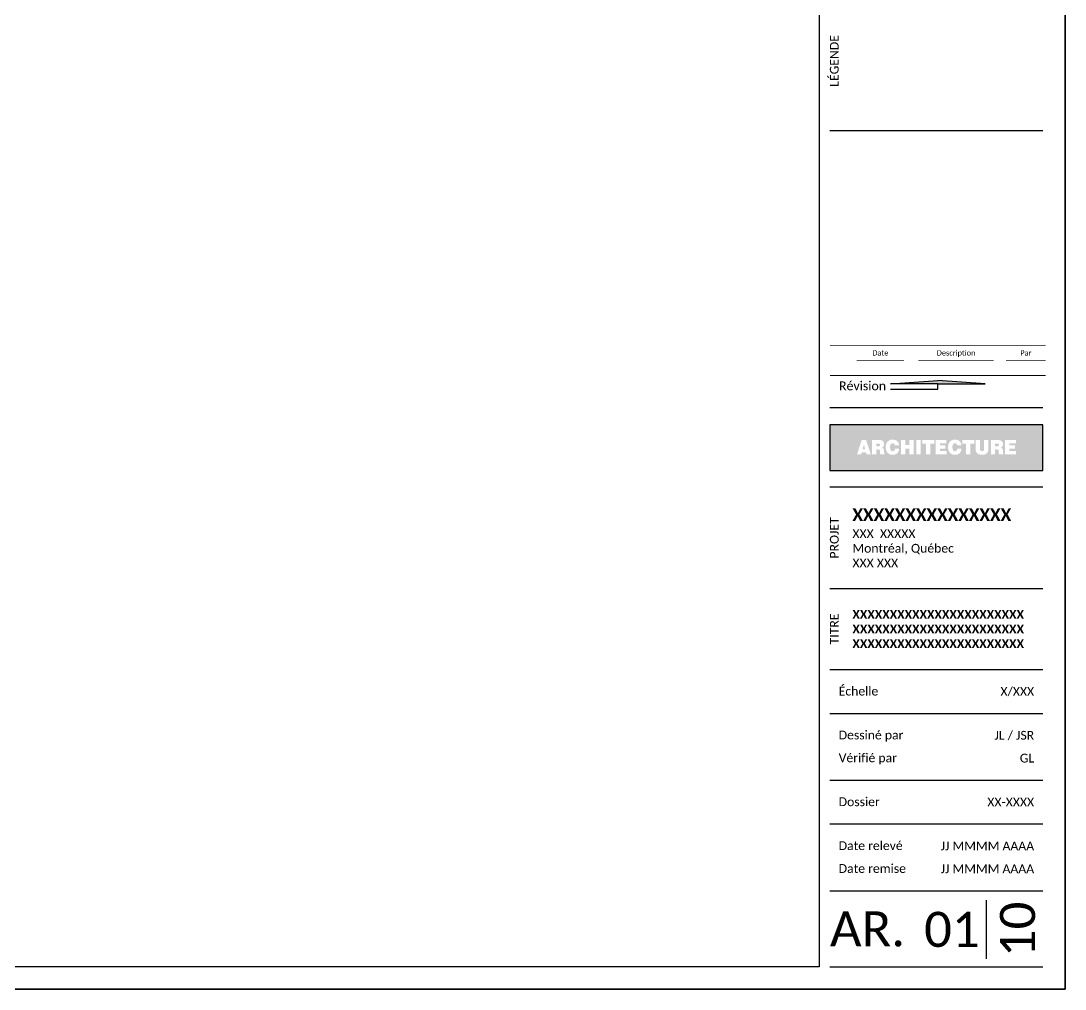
# Paper-space layout 'A0-IMPERIAL' of a CAD drawing. Header units: inches. Extents: x 0 to 75.8, y 0 to 33.1.
# Drawn here: x 23.41 to 46.81, y 0 to 21.7 of the extents above; entities that cross this region are included whole.
import ezdxf
from ezdxf.enums import TextEntityAlignment as Align

# ---------------------------------------------------------------- set-up
doc = ezdxf.new("R2010")
doc.units = ezdxf.units.IN
doc.header["$LTSCALE"] = 25
doc.header["$MEASUREMENT"] = 0
doc.layers.add('CARTOUCHE', color=7, linetype='Continuous')
doc.styles.add('Cartouche', font='calibri.ttf')
doc.styles.get("Standard").update_dxf_attribs({"font": 'stylu.ttf'})

psp = doc.layouts.new('A0-IMPERIAL')

# ---------------------------------------------------------------- hatches: boundary and pattern name
h = psp.add_hatch(color=256)
h.paths.add_polyline_path([(46.3142955561243, 12.64958160293838), (41.53922054749789, 12.64958160293838), (41.53922054749789, 11.62635124394654), (46.31429555612429, 11.62635124394654)])
h.paths.add_polyline_path([(42.25237360647994, 12.30851687605683), (42.35013497243855, 12.30851687605683), (42.45623083273003, 11.98617467631771), (42.36027151960015, 11.98617467631771), (42.3490086894206, 12.02874817439647), (42.25304937629071, 12.02874817439647), (42.24133603290397, 11.98617467631771), (42.14627774618846, 11.98617467631771)], flags=16)
h.paths.add_polyline_path([(42.48371213836818, 12.30851687605683), (42.62787636466662, 12.30851687605683), (42.65017676842209, 12.30784110624605), (42.66999934953819, 12.30581379681373), (42.68756936461826, 12.30266020436345), (42.70288681366247, 12.29815507229162), (42.71595169667075, 12.29229840059825), (42.72473670421082, 12.28666698550849), (42.73599953439042, 12.27562941193248), (42.74455928532689, 12.26188875911342), (42.75041595702026, 12.24521977044764), (42.75311903626332, 12.22584770253883), (42.75356954947053, 12.2157111553773), (42.75199275324538, 12.19566331765761), (42.74726236456998, 12.17831855918109), (42.74163094948017, 12.16660521579433), (42.73126914571501, 12.15354033278604), (42.71730323629232, 12.14250275921006), (42.70491412309482, 12.13574506110232), (42.7229346513821, 12.12943787620177), (42.73970931598536, 12.11741603323611), (42.74838864758792, 12.09947874792412), (42.75244326645257, 12.08145821963677), (42.75379480607412, 12.06433871776385), (42.75563912453423, 12.01823075626118), (42.76055250418186, 12.00014058574037), (42.7643818664429, 11.99811327630805), (42.7643818664429, 11.98617467631771), (42.66684575708788, 11.98617467631771), (42.66324165143044, 12.00464571781224), (42.66279113822324, 12.00644777064093), (42.66143959860168, 12.01973791025279), (42.6614395986017, 12.05194960456636), (42.65918703256579, 12.07289846870035), (42.65265459106163, 12.08686437812301), (42.65220407785444, 12.0873148913302), (42.63958970805334, 12.09474835924871), (42.62044289674809, 12.09722618188821), (42.57922093829089, 12.09722618188821), (42.57922093829089, 11.98617467631771), (42.48371213836818, 11.98617467631771)], flags=16)
h.paths.add_polyline_path([(42.79726933056723, 12.20534935161202), (42.80245023244982, 12.22246885348498), (42.80920793055761, 12.23823681573643), (42.81754242489043, 12.25287849496979), (42.82916349144184, 12.26882367930776), (42.84344693430346, 12.28283762324744), (42.85651181731173, 12.29297417040903), (42.870702983338, 12.30108340813831), (42.8862456889858, 12.30761584964246), (42.90268942104795, 12.31234623831788), (42.92025943612807, 12.31549983076816), (42.94083352835827, 12.31672447911519), (42.96328344741399, 12.31595034397534), (42.98175448890849, 12.31347252133584), (42.99887399078146, 12.30941790247118), (43.01441669642926, 12.3035612307778), (43.02883311905906, 12.2961277628593), (43.04491481545776, 12.28484236187777), (43.05834173412956, 12.27089902325707), (43.06802776808395, 12.25715837043805), (43.07591174920964, 12.24184092139383), (43.08199367750661, 12.22494667612446), (43.08627355297484, 12.20647563463), (43.08852611901074, 12.18642779691035), (42.99594565493474, 12.18642779691035), (42.99211629267369, 12.20579986481921), (42.98400705494441, 12.22044154405266), (42.9810787190977, 12.2238203931065), (42.96778857948583, 12.23238014404297), (42.9502185644057, 12.23598424970044), (42.94481240591951, 12.23620950630403), (42.9272423908394, 12.23373168366452), (42.91282596820955, 12.22584770253883), (42.90223890784077, 12.2141343591521), (42.89570646633664, 12.20084421954022), (42.8912013342648, 12.18417523087446), (42.88872351162529, 12.16457790636201), (42.88804774181452, 12.1470078912819), (42.88917402483246, 12.12515800073366), (42.89232761728276, 12.10623644603186), (42.89750851916533, 12.0904684837805), (42.90313993425512, 12.08033193661887), (42.9146280210383, 12.06794282342135), (42.92926970027173, 12.06050935550283), (42.94674469560461, 12.05782089468239), (42.9475154851626, 12.05780627625974), (42.96553601344991, 12.06050935550283), (42.97995243607976, 12.06839333662853), (42.98333128513362, 12.0717721856824), (42.99234154927725, 12.08551283850144), (42.99774770776346, 12.10330811018515), (42.99864873417783, 12.11096683470728), (43.09032817183947, 12.11096683470728), (43.08807560580358, 12.09091899698768), (43.08402098693893, 12.07244795549313), (43.07816431524555, 12.05532845362021), (43.07028033411985, 12.03978574797245), (43.06081955676904, 12.02604509515336), (43.04868476554326, 12.01269682480505), (43.03581607377043, 12.00216789517271), (43.02207542095133, 11.99383340083982), (43.00698322851071, 11.98707570273208), (42.99076475305213, 11.98212005745307), (42.97296948136843, 11.97896646500279), (42.94939375263164, 11.97700182094139), (42.9267918776322, 11.97806543858843), (42.9087713493449, 11.98054326122793), (42.89187710407557, 11.98482313669617), (42.87610914182419, 11.99067980838954), (42.86146746259073, 11.99833853291165), (42.84795206637526, 12.00757405365892), (42.83370677315544, 12.02050033824725), (42.82159704375508, 12.03550587250426), (42.81258677961141, 12.04947178192692), (42.80515331169291, 12.06478923097115), (42.79929663999958, 12.08145821963664), (42.79479150792773, 12.09902823471688), (42.79208842868464, 12.11817504602205), (42.79051163245949, 12.13822288374175), (42.79051163245949, 12.14700789128172), (42.79118740227026, 12.16773149881225), (42.79343996830617, 12.18710356672112)], flags=16)
h.paths.add_polyline_path([(43.13087436048591, 12.30851687605683), (43.22773470003015, 12.30851687605682), (43.22773470003015, 12.19904216671147), (43.31783734146666, 12.19904216671147), (43.31783734146667, 12.30851687605683), (43.41447242440733, 12.30851687605683), (43.41447242440733, 11.98617467631771), (43.31783734146666, 11.98617467631771), (43.31783734146666, 12.11096683470728), (43.22773470003015, 12.11096683470728), (43.22773470003015, 11.98617467631771), (43.1308743604859, 11.98617467631771)], flags=16)
h.paths.add_polyline_path([(43.47303914134105, 12.30851687605683), (43.57147627711044, 12.30851687605683), (43.57147627711044, 11.98617467631771), (43.47303914134105, 11.98617467631771)], flags=16)
h.paths.add_polyline_path([(43.6070668204779, 12.30851687605683), (43.8773747447874, 12.30851687605682), (43.8773747447874, 12.22359513650292), (43.79065095240475, 12.22359513650292), (43.79065095240475, 11.98617467631771), (43.6937906128605, 11.98617467631771), (43.6937906128605, 12.22359513650292), (43.60706682047785, 12.22359513650292)], flags=16)
h.paths.add_polyline_path([(43.908460156083, 12.30851687605683), (44.14925946532207, 12.30851687605683), (44.14925946532205, 12.23125386102502), (44.00532049562724, 12.23125386102502), (44.00532049562723, 12.18822984973909), (44.12695906156652, 12.18822984973909), (44.12695906156652, 12.11434568376115), (44.00532049562723, 12.11434568376115), (44.00532049562723, 12.06456397436748), (44.15511613701543, 12.06456397436748), (44.15511613701543, 11.98617467631771), (43.90846015608299, 11.98617467631771)], flags=16)
h.paths.add_polyline_path([(44.18822885774335, 12.16773149881228), (44.19048142377925, 12.18710356672113), (44.1943107860403, 12.205349351612), (44.19949168792291, 12.2224688534849), (44.20624938603062, 12.23823681573634), (44.21458388036354, 12.25287849496979), (44.22620494691488, 12.2688236793077), (44.24048838977656, 12.28283762324743), (44.25355327278484, 12.29297417040904), (44.26774443881109, 12.30108340813833), (44.2830618878553, 12.30761584964246), (44.29973087652103, 12.31234623831788), (44.31730089160115, 12.31549983076816), (44.33771921715562, 12.31672985037987), (44.36032490288711, 12.31595034397534), (44.37879594438157, 12.31347252133584), (44.39569018965089, 12.3094179024712), (44.41145815190228, 12.30356123077781), (44.42587457453219, 12.2961277628593), (44.44205398815193, 12.28477378838926), (44.45515793299901, 12.27089902325705), (44.46506922355704, 12.25715837043796), (44.47295320468272, 12.24184092139382), (44.47903513297966, 12.22494667612446), (44.48308975184433, 12.20647563462993), (44.48556757448382, 12.18642779691035), (44.39298711040782, 12.18642779691035), (44.38915774814675, 12.2057998648192), (44.38104851041749, 12.22044154405264), (44.37812017457075, 12.22382039310653), (44.36460477835531, 12.23238014404298), (44.34726001987877, 12.23598424970044), (44.34185386139261, 12.23620950630403), (44.3240585897089, 12.23373168366452), (44.30964216707904, 12.22584770253882), (44.29928036331384, 12.21413435915208), (44.29274792180971, 12.20084421954025), (44.28824278973787, 12.18417523087445), (44.28553971049477, 12.16457790636202), (44.2850891972876, 12.14700789128184), (44.28599022370196, 12.12515800073348), (44.28936907275584, 12.10623644603182), (44.29454997463844, 12.09046848378049), (44.30018138972822, 12.08033193661887), (44.31166947651138, 12.06794282342135), (44.32631115574482, 12.06050935550283), (44.34378596384665, 12.05782092348717), (44.3445569406357, 12.05780627625974), (44.36235221231939, 12.06050935550283), (44.37676863494925, 12.06839333662853), (44.38037274060671, 12.07177218568239), (44.38938300475034, 12.08551283850144), (44.39456390663295, 12.10330811018521), (44.39569018965091, 12.11096683470728), (44.48714437070898, 12.11096683470728), (44.48489180467306, 12.09091899698758), (44.48083718580842, 12.07244795549319), (44.47498051411509, 12.05532845362031), (44.46732178959294, 12.03978574797243), (44.45786101224213, 12.02604509515337), (44.44572622101636, 12.01269682480505), (44.43285752924348, 12.0021678951727), (44.41911687642438, 11.99383340083982), (44.40402468398377, 11.98707570273207), (44.38780620852521, 11.98212005745307), (44.3700109368415, 11.97896646500279), (44.34635391248839, 11.9769950463067), (44.32360807650169, 11.97806543858843), (44.30558754821439, 11.98054326122793), (44.28869330294508, 11.98482313669616), (44.27315059729727, 11.99067980838954), (44.25850891806382, 11.99833853291165), (44.24499352184834, 12.00757405365887), (44.23074822862852, 12.02050033824723), (44.21863849922811, 12.03550587250421), (44.20962823508453, 12.04947178192686), (44.20219476716596, 12.0647892309711), (44.19633809547264, 12.08145821963688), (44.19183296340083, 12.0990282347169), (44.18890462755411, 12.11817504602215), (44.18755308793257, 12.13822288374175), (44.18755308793256, 12.14700789128212)], flags=16)
h.paths.add_polyline_path([(44.50471438578904, 12.30851687605683), (44.77479705349503, 12.30851687605683), (44.77479705349502, 12.22359513650292), (44.68807326111239, 12.22359513650292), (44.68807326111238, 11.98617467631771), (44.59121292156814, 11.98617467631771), (44.59121292156814, 12.22359513650292), (44.5047143857891, 12.22359513650292)], flags=16)
h.paths.add_polyline_path([(44.80520669497989, 12.30851687605683), (44.9018417779205, 12.30851687605683), (44.90184177792052, 12.10984055168936), (44.90386908735282, 12.08866643095174), (44.91017627225338, 12.07379949511471), (44.91265409489287, 12.07064590266443), (44.92504320809041, 12.06253666493515), (44.9430637363777, 12.05893255927769), (44.9484698948639, 12.0587073026741), (44.96784196277275, 12.06118512531361), (44.9815826155918, 12.06816808002494), (44.98360992502415, 12.07042064606087), (44.99081813633905, 12.08348552906914), (44.99397172878934, 12.10285759697802), (44.99419698539293, 12.10984055168934), (44.99419698539293, 12.30851687605683), (45.0908320683336, 12.30851687605683), (45.09083206833358, 12.10173131395998), (45.08970578531562, 12.08145821963682), (45.08632693626176, 12.06276192153873), (45.08092077777556, 12.04609293287294), (45.07303679664985, 12.03100074043235), (45.06312550609184, 12.01771060082047), (45.05434049855182, 12.009150849884), (45.04240189856149, 12.00014058574038), (45.02888650234598, 11.99248186121828), (45.01401956650898, 11.98639993292131), (44.9973505778432, 11.98189480084948), (44.97910479295232, 11.97896646500279), (44.95950746843987, 11.97738966877765), (44.94846989486392, 11.97716441217406), (44.92797154393712, 11.97784018198483), (44.90904998923543, 11.98009274802074), (44.89170523075887, 11.98392211028181), (44.87571201190391, 11.9891030121644), (44.8615208458777, 11.99586071027213), (44.84485950299744, 12.00638366367017), (44.83021017797849, 12.02131470647796), (44.82074940062764, 12.03505535929705), (44.81354118931273, 12.0505980649448), (44.80858554403371, 12.06771756681782), (44.80588246479061, 12.08663912151944), (44.80520669497986, 12.10173131395992)], flags=16)
h.paths.add_polyline_path([(45.14737147583499, 12.30851687605683), (45.29153570213341, 12.30851687605683), (45.31361084928536, 12.30784110624605), (45.33343343040139, 12.30581379681373), (45.35100344548153, 12.30266020436345), (45.3663208945257, 12.29815507229164), (45.37938577753401, 12.29229840059826), (45.38817078507405, 12.28666698550849), (45.39965887185723, 12.27562941193249), (45.40821862279368, 12.26188875911347), (45.41385003788349, 12.24521977044761), (45.41655311712657, 12.22584770253884), (45.41700363033374, 12.21571115537723), (45.41542683410861, 12.19566331765756), (45.41092170203678, 12.17831855918104), (45.40506503034339, 12.16660521579433), (45.3947032265782, 12.15354033278602), (45.38096257375914, 12.14250275921006), (45.36857346056163, 12.13574506110232), (45.38636873224532, 12.12943787620177), (45.40304357173196, 12.11748757456967), (45.41204798505471, 12.09947874792414), (45.41610260391938, 12.08145821963684), (45.41745414354092, 12.06433871776374), (45.41903093976607, 12.01928739704562), (45.41925619636974, 12.01838637063153), (45.42398658504507, 12.00014058574038), (45.42781594730612, 11.99811327630805), (45.42781594730613, 11.98617467631771), (45.33027983795112, 11.98617467631771), (45.32664650981535, 12.00479548301347), (45.32487367946493, 12.01973791025283), (45.32487367946494, 12.05194960456636), (45.3228463700326, 12.07289846870034), (45.31608867192494, 12.08686437812291), (45.31586341532127, 12.08731489133019), (45.30324904552016, 12.09474835924871), (45.2838769776113, 12.09722618188821), (45.2428802757577, 12.09722618188821), (45.2428802757577, 11.98617467631771), (45.14737147583499, 11.98617467631771)], flags=16)
h.paths.add_polyline_path([(45.46678533972747, 12.30851687605683), (45.7075846489665, 12.30851687605683), (45.7075846489665, 12.23125386102502), (45.56364567927167, 12.23125386102502), (45.56364567927168, 12.18822984973909), (45.68528424521095, 12.18822984973909), (45.68528424521095, 12.11434568376115), (45.56364567927168, 12.11434568376115), (45.56364567927167, 12.06456397436748), (45.71344132065988, 12.06456397436748), (45.71344132065985, 11.98617467631771), (45.46678533972743, 11.98617467631771)], flags=16)
h.paths.add_polyline_path([(42.30125428945924, 12.20805243085511), (42.27061939137083, 12.09632515547385), (42.33143867434047, 12.09632515547385)], flags=0)
h.paths.add_polyline_path([(42.66391742124119, 12.19994319312582), (42.65986280237655, 12.21818897801672), (42.65513241370114, 12.2238203931065), (42.64251804390002, 12.22855078178192), (42.62179443636963, 12.23035283461065), (42.62066815335167, 12.23035283461065), (42.57922093829087, 12.23035283461065), (42.57922093829087, 12.16998406484819), (42.62314597599116, 12.16998406484819), (42.64341907031439, 12.17178611767693), (42.65513241370114, 12.17674176295593), (42.66301639482684, 12.19070767237862)], flags=0)
h.paths.add_polyline_path([(45.32329688323977, 12.21818897801674), (45.31856649456437, 12.22382039310651), (45.30595212476326, 12.22855078178192), (45.28545377383645, 12.23035283461065), (45.28432749081849, 12.23035283461065), (45.24288027575769, 12.23035283461065), (45.24288027575769, 12.16998406484819), (45.28680531345799, 12.16998406484819), (45.30707840778121, 12.17178611767693), (45.31856649456437, 12.17674176295593), (45.32667573229365, 12.19070767237858), (45.32735150210441, 12.19994319312582)], flags=0)
at = {"layer": 'CARTOUCHE'}
h = psp.add_hatch(color=256, dxfattribs=at)
h.dxf.hatch_style = 1
h.paths.add_polyline_path([(43.95728434748032, 13.64183016313847), (42.89808309894417, 13.57006940036069), (43.95728434748032, 13.57006940036069), (45.01648559601649, 13.57006940036069)])

# ---------------------------------------------------------------- linework, layer by layer
at = {"layer": 'CARTOUCHE', "linetype": 'Continuous', "ltscale": 25}
for p, q in [((46.81102362204668, 33.11023622047205), (46.81102362204668, -2.237929876409738e-15)), ((46.81102362204668, -2.237929876409738e-15), (46.81102362204668, 20.93555678248789)), ((46.81102362204668, 0), (0, 0))]:
    psp.add_line(p, q, dxfattribs=at)
at = {"layer": 'CARTOUCHE'}
for p, q in [((41.53868484397482, 19.24603106245926), (46.31375985260117, 19.24603106245926)), ((42.89808309894417, 13.44693808477897), (43.95728434748032, 13.44693808477897)), ((43.95728434748032, 13.44693808477897), (43.95728434748032, 13.57006940036069)), ((46.31375985260334, 13.02752896613267), (41.53868484397693, 13.02752896613267)), ((46.31375985260334, 11.24840388075224), (41.53868484397693, 11.24840388075224)), ((41.53868484397693, 8.980494775727292), (46.31375985260552, 8.980494775727292)), ((41.53868484397693, 7.165953974502404), (46.31375985260552, 7.165953974502404)), ((41.53868484397693, 6.18170200599848), (46.31375985260552, 6.18170200599848)), ((41.53868484397693, 4.685639013872513), (46.31375985260552, 4.685639013872513)), ((41.53868484397693, 3.701387045368588), (46.31375985260552, 3.701387045368588)), ((41.53868484397693, 2.205324053242621), (46.31375985260552, 2.205324053242621)), ((45.05198617948331, 0.6819854498348392), (45.05198617948331, 1.996344946234715)), ((41.53868484397693, 0.4972637694411758), (46.31375985260552, 0.4972637694411757))]:
    psp.add_line(p, q, dxfattribs=at)
at = {"layer": 'CARTOUCHE', "ltscale": 5}
psp.add_lwpolyline([(1.491791308323495, 32.61297245103088), (41.29708878699272, 32.61297245103091), (41.29708878699276, 0.4972637694411756), (1.491791308323495, 0.4972637694411555)], close=True, dxfattribs=at)
at = {"layer": 'CARTOUCHE', "const_width": 0.01904086256027699}
for points in [[(41.54012821665957, 14.43248276087052), (46.37444047829882, 14.43248276087052)], [(42.13665732577051, 14.09434268074556), (43.20280757810211, 14.09434268074556)], [(43.52396913157173, 14.09434268074556), (45.21037708990762, 14.09434268074556)], [(45.48686760906101, 14.09434268074556), (46.37444047829882, 14.09434268074556)], [(41.54012821666177, 13.75620260062061), (46.37444047829889, 13.75620260062061)]]:
    psp.add_lwpolyline(points, dxfattribs=at)
at = {"layer": 'CARTOUCHE'}
for points in [[(43.95728434748032, 13.57006940036069), (42.89808309894417, 13.57006940036069), (43.95728434748032, 13.64183016313847)], [(43.95728434748032, 13.57006940036069), (45.01648559601649, 13.57006940036069), (43.95728434748032, 13.64183016313847)]]:
    psp.add_lwpolyline(points, dxfattribs=at)
psp.add_lwpolyline([(46.3142955561243, 12.64958160293838), (41.53922054749789, 12.64958160293838), (41.53922054749789, 11.62635124394654), (46.31429555612429, 11.62635124394654), (46.3142955561243, 12.64958160293838)], close=True, dxfattribs=at)
at = {"layer": 'Defpoints'}
psp.add_lwpolyline([(0, 0), (46.81102362204668, 0), (46.81102362204668, 33.11023622047205), (0, 33.11023622047205)], close=True, dxfattribs=at)

# ---------------------------------------------------------------- texts
at = {"layer": 'CARTOUCHE', "style": 'Cartouche'}
for s, height, p in [('LÉGENDE', 0.1968503937007851, (41.53868484397699, 20.80606183800626)), ('PROJET', 0.1968503937007851, (41.53868484397693, 10.11444932823977)), ('TITRE', 0.1968503937007851, (41.53868484397693, 8.07322437511485)), ('10', 0.7874015748031402, (45.35026949143809, 1.339165198034777))]:
    psp.add_text(s, height=height, rotation=90, dxfattribs=at).set_placement(p, align=Align.TOP_CENTER)
for s, p in [('Date', (42.6697324519363, 14.32180452639027)), ('Description', (44.36717311073967, 14.32180452639027)), ('Par', (45.93065404367991, 14.32180452639027))]:
    psp.add_text(s, height=0.119626576708448, dxfattribs=at).set_placement(p, align=Align.TOP_CENTER)
psp.add_text('Révision', height=0.1993776278474133, dxfattribs=at).set_placement((42.27062080292191, 13.52869869591083), align=Align.MIDDLE)
for s, height, p in [('Échelle', 0.1968503937007851, (41.73553523767772, 6.679951319733394)), ('Dessiné par', 0.1968503937007851, (41.73553523767772, 5.695699351229469)), ('Vérifié par', 0.1968503937007851, (41.73553523767772, 5.183888327607428)), ('Dossier', 0.1968503937007851, (41.73553523767772, 4.199636359103502)), ('Date relevé', 0.1968503937007851, (41.73553523767772, 3.215384390599576)), ('Date remise', 0.1968503937007851, (41.73553523767772, 2.703573366977535)), ('AR.', 0.7874015748031402, (41.53868484397693, 1.351293911341898))]:
    psp.add_text(s, height=height, dxfattribs=at).set_placement(p, align=Align.MIDDLE_LEFT)
for s, height, p in [('X/XXX', 0.1968503937007851, (46.11690945890474, 6.673827990250442)), ('JL / JSR', 0.1968503937007851, (46.11690945890474, 5.689576021746516)), ('GL', 0.1968503937007851, (46.11690945890474, 5.177764998124475)), ('XX-XXXX', 0.1968503937007851, (46.11690945890474, 4.19351302962055)), ('JJ MMMM AAAA', 0.1968503937007851, (46.11690945890474, 3.209261061116625)), ('JJ MMMM AAAA', 0.1968503937007851, (46.11690945890474, 2.697450037494584)), ('01', 0.7874015748031402, (44.89520873560217, 1.339165198034777))]:
    psp.add_text(s, height=height, dxfattribs=at).set_placement(p, align=Align.MIDDLE_RIGHT)
at = {"layer": 'CARTOUCHE', "linetype": 'Continuous', "ltscale": 10, "insert": (42.04396702821435, 10.11444932823977), "char_height": 0.2793069746329443, "width": 3.635380504684668, "attachment_point": 4}
psp.add_mtext('{\\fCalibri|b1|i0|c0|p34;XXXXXXXXXXXXXXX\\P\\fCalibri|b0|i0|c0|p34;\\H0.70478x;XXX  XXXXX\\PMontréal, Québec\\PXXX XXX}', dxfattribs=at)
at = {"layer": 'CARTOUCHE', "linetype": 'Continuous', "ltscale": 10, "insert": (42.04396702821435, 8.07322437511485), "char_height": 0.1968503937007851, "width": 3.926749165913785, "attachment_point": 4, "style": 'Cartouche'}
psp.add_mtext('{\\fCalibri|b1|i0|c0|p34;XXXXXXXXXXXXXXXXXXXXXXX\\PXXXXXXXXXXXXXXXXXXXXXXX\\PXXXXXXXXXXXXXXXXXXXXXXX}', dxfattribs=at)

doc.saveas('drawing.dxf')
